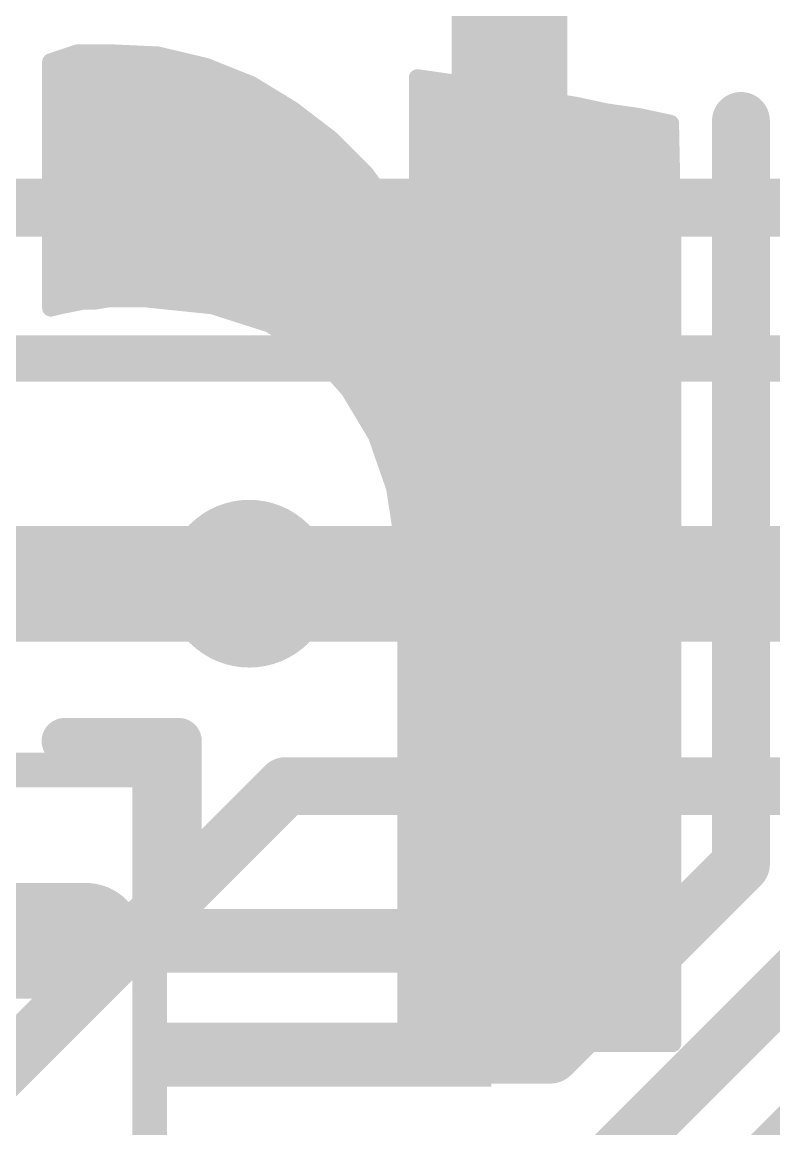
# Model space of a CAD drawing. Extents: x -12 to 110, y -16 to 66.
# Drawn here: x 51.073 to 54.373, y 13.227 to 18.087 of the extents above; entities that cross this region are included whole.
import ezdxf

# ---------------------------------------------------------------- set-up
doc = ezdxf.new("R2010")
doc.units = 0
for name, color, linetype in [('1', 12, 'CONTINUOUS'), ('16', 132, 'CONTINUOUS'), ('18', 110, 'CONTINUOUS'), ('21', 41, 'CONTINUOUS'), ('22', 40, 'CONTINUOUS'), ('51', 53, 'CONTINUOUS')]:
    doc.layers.add(name, color=color, linetype=linetype)

# ---------------------------------------------------------------- blocks, each defined once
blk = doc.blocks.new('RECT')
blk.add_solid([(-0.5, -0.5), (0.5, -0.5), (-0.5, 0.5), (0.5, 0.5)])
blk = doc.blocks.new('ROUNDV')
at = {"const_width": 0.5}
blk.add_lwpolyline([(0, -0.25, 1), (0, 0.25, 1), (0, -0.25)], format="xyb", dxfattribs=at)

msp = doc.modelspace()

# ---------------------------------------------------------------- linework, layer by layer
at = {"layer": '1'}
for points, const_width in [([(53.213, 17.145), (53.213, 19.47)], 0.508), ([(54.229, 14.3892), (54.229, 17.653)], 0.254), ([(50.2866, 17.272), (52.07, 17.272)], 0.254), ([(53.213, 17.145), (53.467, 16.891)], 0.508), ([(53.467, 16.891), (53.467, 15.621)], 0.508), ([(53.467, 15.621), (52.07, 15.621)], 0.508), ([(53.467, 15.621), (53.467, 14.478)], 0.508), ([(53.467, 14.3592), (53.467, 14.478)], 0.254), ([(54.991, 14.4242), (53.6198, 13.053)], 0.254), ([(53.1608, 14.053), (53.467, 14.3592)], 0.254), ([(53.3928, 13.553), (54.229, 14.3892)], 0.254), ([(55.626, 14.3735), (53.8055, 12.553)], 0.254), ([(51.352, 14.053), (47.383, 14.053)], 0.508), ([(52.383, 14.053), (51.352, 14.053)], 0.254), ([(52.383, 14.053), (53.1608, 14.053)], 0.254), ([(52.383, 13.553), (53.3928, 13.553)], 0.254)]:
    msp.add_lwpolyline(points, dxfattribs=dict(at, const_width=const_width))
for points, const_width in [([(54.2925, 17.653, 1), (54.1655, 17.653)], 0.127), ([(52.07, 17.2085, 1), (52.07, 17.3355)], 0.127), ([(53.3028, 17.2348, 1), (53.1232, 17.0552)], 0.254), ([(53.086, 17.145, 1), (53.34, 17.145)], 0.254), ([(53.594, 16.891, 1), (53.34, 16.891)], 0.254), ([(53.3772, 16.8012, 1), (53.5568, 16.9808)], 0.254), ([(52.07, 15.748, 1), (52.07, 15.494)], 0.254), ([(53.594, 15.621, 1), (53.34, 15.621)], 0.254), ([(53.467, 15.494, 1), (53.467, 15.748)], 0.254), ([(53.34, 15.621, 1), (53.594, 15.621)], 0.254), ([(53.34, 14.478, 1), (53.594, 14.478)], 0.254), ([(53.5305, 14.478, 1), (53.4035, 14.478)], 0.127), ([(53.5119, 14.3143, 1), (53.4221, 14.4041)], 0.127), ([(54.2739, 14.3443, 1), (54.1841, 14.4341)], 0.127), ([(54.1655, 14.3892, 1), (54.2925, 14.3892)], 0.127), ([(53.4035, 14.3592, 1), (53.5305, 14.3592)], 0.127), ([(51.352, 13.926, 1), (51.352, 14.18)], 0.254), ([(51.352, 14.1165, 1), (51.352, 13.9895)], 0.127), ([(52.383, 14.1165, 1), (52.383, 13.9895)], 0.127), ([(52.383, 13.9895, 1), (52.383, 14.1165)], 0.127), ([(53.1159, 14.0979, 1), (53.2057, 14.0081)], 0.127), ([(53.1608, 13.9895, 1), (53.1608, 14.1165)], 0.127), ([(52.383, 13.6165, 1), (52.383, 13.4895)], 0.127), ([(53.3479, 13.5979, 1), (53.4377, 13.5081)], 0.127), ([(53.3928, 13.4895, 1), (53.3928, 13.6165)], 0.127)]:
    msp.add_lwpolyline(points, format="xyb", dxfattribs=dict(at, const_width=const_width))
at = {"layer": '16'}
for points, const_width in [([(50.9391, 15.621), (48.26, 18.3001)], 0.508), ([(52.07, 17.272), (57.15, 17.272)], 0.254), ([(52.07, 15.621), (50.9391, 15.621)], 0.508), ([(52.07, 15.621), (60.745, 15.621)], 0.508), ([(52.2292, 14.732), (50.883, 13.3858)], 0.254), ([(61.468, 14.732), (52.2292, 14.732)], 0.254)]:
    msp.add_lwpolyline(points, dxfattribs=dict(at, const_width=const_width))
for points, const_width in [([(52.07, 17.3355, 1), (52.07, 17.2085)], 0.127), ([(52.07, 15.748, 1), (52.07, 15.494)], 0.254), ([(52.07, 15.494, 1), (52.07, 15.748)], 0.254), ([(50.8493, 15.5312, 1), (51.0289, 15.7108)], 0.254), ([(52.2292, 14.7955, 1), (52.2292, 14.6685)], 0.127), ([(52.2741, 14.6871, 1), (52.1843, 14.7769)], 0.127)]:
    msp.add_lwpolyline(points, format="xyb", dxfattribs=dict(at, const_width=const_width))
at = {"layer": '21', "const_width": 0.2032}
for points in [[(51.26, 14.93), (51.76, 14.93)], [(51.76, 14.93), (51.76, 14.43)]]:
    msp.add_lwpolyline(points, dxfattribs=at)
at = {"layer": '21', "const_width": 0.1016}
for points in [[(51.26, 14.9808, 1), (51.26, 14.8792)], [(51.8108, 14.93, 1), (51.7092, 14.93)], [(51.76, 14.8792, 1), (51.76, 14.9808)], [(51.7092, 14.43, 1), (51.8108, 14.43)]]:
    msp.add_lwpolyline(points, format="xyb", dxfattribs=at)
at = {"layer": '22', "const_width": 0.0762}
for points in [[(51.319, 17.952), (51.289, 17.942)], [(51.449, 17.952), (51.319, 17.952)], [(51.669, 17.942), (51.449, 17.952)], [(51.229, 17.922), (51.199, 17.912)], [(51.199, 17.912), (51.199, 16.832)], [(51.199, 17.907), (51.816, 17.907)], [(51.259, 17.932), (51.229, 17.922)], [(51.289, 17.942), (51.259, 17.932)], [(51.879, 17.892), (51.669, 17.942)], [(52.079, 17.812), (51.879, 17.892)], [(51.199, 17.8308), (52.032, 17.8308)], [(52.259, 17.702), (52.079, 17.812)], [(52.949, 17.822), (52.809, 17.842)], [(52.809, 17.842), (52.809, 17.052)], [(52.809, 17.8308), (52.8874, 17.8308)], [(53.089, 17.792), (52.949, 17.822)], [(51.199, 17.7546), (52.1729, 17.7546)], [(52.809, 17.7546), (53.3102, 17.7546)], [(53.229, 17.772), (53.089, 17.792)], [(53.369, 17.742), (53.229, 17.772)], [(52.429, 17.572), (52.259, 17.702)], [(53.499, 17.722), (53.369, 17.742)], [(53.639, 17.692), (53.499, 17.722)], [(51.199, 17.6784), (52.2899, 17.6784)], [(52.809, 17.6784), (53.7342, 17.6784)], [(53.779, 17.672), (53.639, 17.692)], [(53.919, 17.642), (53.779, 17.672)], [(53.929, 17.142), (53.919, 17.642)], [(51.199, 17.6022), (52.3895, 17.6022)], [(52.579, 17.422), (52.429, 17.572)], [(52.809, 17.6022), (53.9198, 17.6022)], [(51.199, 17.526), (52.475, 17.526)], [(52.809, 17.526), (53.9213, 17.526)], [(51.199, 17.4498), (52.5512, 17.4498)], [(52.709, 17.242), (52.579, 17.422)], [(52.809, 17.4498), (53.9228, 17.4498)], [(51.199, 17.3736), (52.614, 17.3736)], [(52.809, 17.3736), (53.9244, 17.3736)], [(51.199, 17.2974), (52.669, 17.2974)], [(52.809, 17.2974), (53.9259, 17.2974)], [(51.199, 17.2212), (52.72, 17.2212)], [(52.809, 17.052), (52.709, 17.242)], [(52.809, 17.2212), (53.9274, 17.2212)], [(51.199, 17.145), (52.7601, 17.145)], [(52.809, 17.145), (53.9289, 17.145)], [(53.929, 13.602), (53.929, 17.142)], [(51.199, 17.0688), (52.8002, 17.0688)], [(52.809, 17.0688), (53.929, 17.0688)], [(51.199, 16.9926), (53.929, 16.9926)], [(51.199, 16.9164), (53.929, 16.9164)], [(51.199, 16.832), (51.239, 16.842)], [(51.199, 16.8402), (51.2318, 16.8402)], [(51.239, 16.842), (51.289, 16.852)], [(51.289, 16.852), (51.339, 16.862)], [(51.339, 16.862), (51.389, 16.862)], [(51.389, 16.862), (51.449, 16.872)], [(51.449, 16.872), (51.619, 16.872)], [(51.619, 16.872), (51.909, 16.842)], [(51.909, 16.842), (52.159, 16.762)], [(51.9146, 16.8402), (53.929, 16.8402)], [(52.1528, 16.764), (53.929, 16.764)], [(52.159, 16.762), (52.359, 16.642)], [(52.2827, 16.6878), (53.929, 16.6878)], [(52.359, 16.642), (52.509, 16.472)], [(52.3858, 16.6116), (53.929, 16.6116)], [(52.4531, 16.5354), (53.929, 16.5354)], [(52.509, 16.472), (52.629, 16.272)], [(52.5167, 16.4592), (53.929, 16.4592)], [(52.5624, 16.383), (53.929, 16.383)], [(52.6081, 16.3068), (53.929, 16.3068)], [(52.629, 16.272), (52.709, 16.042)], [(52.6434, 16.2306), (53.929, 16.2306)], [(52.6699, 16.1544), (53.929, 16.1544)], [(52.6964, 16.0782), (53.929, 16.0782)], [(52.709, 16.042), (52.749, 15.782)], [(52.7152, 16.002), (53.929, 16.002)], [(52.7269, 15.9258), (53.929, 15.9258)], [(52.7386, 15.8496), (53.929, 15.8496)], [(52.749, 15.782), (52.759, 15.512)], [(52.7493, 15.7734), (53.929, 15.7734)], [(52.7521, 15.6972), (53.929, 15.6972)], [(52.755, 15.621), (53.929, 15.621)], [(52.7578, 15.5448), (53.929, 15.5448)], [(52.759, 15.512), (52.759, 13.602)], [(52.759, 15.4686), (53.929, 15.4686)], [(52.759, 15.3924), (53.929, 15.3924)], [(52.759, 15.3162), (53.929, 15.3162)], [(52.759, 15.24), (53.929, 15.24)], [(52.759, 15.1638), (53.929, 15.1638)], [(52.759, 15.0876), (53.929, 15.0876)], [(52.759, 15.0114), (53.929, 15.0114)], [(52.759, 14.9352), (53.929, 14.9352)], [(52.759, 14.859), (53.929, 14.859)], [(52.759, 14.7828), (53.929, 14.7828)], [(52.759, 14.7066), (53.929, 14.7066)], [(52.759, 14.6304), (53.929, 14.6304)], [(52.759, 14.5542), (53.929, 14.5542)], [(52.759, 14.478), (53.929, 14.478)], [(52.759, 14.4018), (53.929, 14.4018)], [(52.759, 14.3256), (53.929, 14.3256)], [(52.759, 14.2494), (53.929, 14.2494)], [(52.759, 14.1732), (53.929, 14.1732)], [(52.759, 14.097), (53.929, 14.097)], [(52.759, 14.0208), (53.929, 14.0208)], [(52.759, 13.9446), (53.929, 13.9446)], [(52.759, 13.8684), (53.929, 13.8684)], [(52.759, 13.7922), (53.929, 13.7922)], [(52.759, 13.716), (53.929, 13.716)], [(52.759, 13.6398), (53.929, 13.6398)], [(52.759, 13.602), (53.929, 13.602)]]:
    msp.add_lwpolyline(points, dxfattribs=at)
at = {"layer": '22', "const_width": 0.0381}
for points in [[(51.319, 17.9711, 1), (51.319, 17.933)], [(51.325, 17.9339, 1), (51.313, 17.9701)], [(51.4499, 17.971, 1), (51.4481, 17.933)], [(51.449, 17.933, 1), (51.449, 17.9711)], [(51.2181, 17.912, 1), (51.18, 17.912)], [(51.193, 17.9301, 1), (51.205, 17.8939)], [(51.199, 17.9261, 1), (51.199, 17.888)], [(51.223, 17.9401, 1), (51.235, 17.9039)], [(51.235, 17.9039, 1), (51.223, 17.9401)], [(51.253, 17.9501, 1), (51.265, 17.9139)], [(51.265, 17.9139, 1), (51.253, 17.9501)], [(51.283, 17.9601, 1), (51.295, 17.9239)], [(51.295, 17.9239, 1), (51.283, 17.9601)], [(51.6734, 17.9605, 1), (51.6646, 17.9235)], [(51.6681, 17.923, 1), (51.6699, 17.961)], [(51.816, 17.888, 1), (51.816, 17.9261)], [(51.8861, 17.9097, 1), (51.8719, 17.8743)], [(51.8746, 17.8735, 1), (51.8834, 17.9105)], [(51.199, 17.8498, 1), (51.199, 17.8117)], [(52.032, 17.8117, 1), (52.032, 17.8498)], [(52.0889, 17.8283, 1), (52.0691, 17.7957)], [(52.0719, 17.7943, 1), (52.0861, 17.8297)], [(52.8117, 17.8609, 1), (52.8063, 17.8231)], [(52.8281, 17.842, 1), (52.79, 17.842)], [(52.809, 17.8498, 1), (52.809, 17.8117)], [(52.8874, 17.8117, 1), (52.8874, 17.8498)], [(52.953, 17.8406, 1), (52.945, 17.8034)], [(52.9463, 17.8031, 1), (52.9517, 17.8409)], [(51.199, 17.7736, 1), (51.199, 17.7355)], [(52.1729, 17.7355, 1), (52.1729, 17.7736)], [(52.809, 17.7736, 1), (52.809, 17.7355)], [(53.0917, 17.8109, 1), (53.0863, 17.7731)], [(53.085, 17.7734, 1), (53.093, 17.8106)], [(53.233, 17.7906, 1), (53.225, 17.7534)], [(53.2263, 17.7531, 1), (53.2317, 17.7909)], [(53.3102, 17.7355, 1), (53.3102, 17.7736)], [(52.2706, 17.7171, 1), (52.2474, 17.6869)], [(53.3719, 17.7608, 1), (53.3661, 17.7232)], [(53.365, 17.7234, 1), (53.373, 17.7606)], [(53.503, 17.7406, 1), (53.495, 17.7034)], [(53.4961, 17.7032, 1), (53.5019, 17.7408)], [(51.199, 17.6974, 1), (51.199, 17.6593)], [(52.2491, 17.6857, 1), (52.2689, 17.7183)], [(52.2899, 17.6593, 1), (52.2899, 17.6974)], [(52.809, 17.6974, 1), (52.809, 17.6593)], [(53.6417, 17.7109, 1), (53.6363, 17.6731)], [(53.635, 17.6734, 1), (53.643, 17.7106)], [(53.7342, 17.6593, 1), (53.7342, 17.6974)], [(53.783, 17.6906, 1), (53.775, 17.6534)], [(53.7763, 17.6531, 1), (53.7817, 17.6909)], [(53.938, 17.6424, 1), (53.9, 17.6416)], [(53.915, 17.6234, 1), (53.923, 17.6606)], [(51.199, 17.6212, 1), (51.199, 17.5831)], [(52.3895, 17.5831, 1), (52.3895, 17.6212)], [(52.4425, 17.5855, 1), (52.4155, 17.5585)], [(52.4174, 17.5569, 1), (52.4406, 17.5871)], [(52.809, 17.6212, 1), (52.809, 17.5831)], [(53.9198, 17.5831, 1), (53.9198, 17.6212)], [(51.199, 17.545, 1), (51.199, 17.5069)], [(52.475, 17.5069, 1), (52.475, 17.545)], [(52.809, 17.545, 1), (52.809, 17.5069)], [(53.9213, 17.5069, 1), (53.9213, 17.545)], [(51.199, 17.4688, 1), (51.199, 17.4307)], [(52.5512, 17.4307, 1), (52.5512, 17.4688)], [(52.5944, 17.4332, 1), (52.5636, 17.4108)], [(52.5655, 17.4085, 1), (52.5925, 17.4355)], [(52.809, 17.4688, 1), (52.809, 17.4307)], [(53.9228, 17.4307, 1), (53.9228, 17.4688)], [(51.199, 17.3926, 1), (51.199, 17.3545)], [(52.614, 17.3545, 1), (52.614, 17.3926)], [(52.809, 17.3926, 1), (52.809, 17.3545)], [(53.9244, 17.3545, 1), (53.9244, 17.3926)], [(51.199, 17.3164, 1), (51.199, 17.2783)], [(52.669, 17.2783, 1), (52.669, 17.3164)], [(52.809, 17.3164, 1), (52.809, 17.2783)], [(53.9259, 17.2783, 1), (53.9259, 17.3164)], [(51.199, 17.2402, 1), (51.199, 17.2021)], [(52.7259, 17.2509, 1), (52.6921, 17.2331)], [(52.6936, 17.2308, 1), (52.7244, 17.2532)], [(52.72, 17.2021, 1), (52.72, 17.2402)], [(52.809, 17.2402, 1), (52.809, 17.2021)], [(53.9274, 17.2021, 1), (53.9274, 17.2402)], [(51.199, 17.164, 1), (51.199, 17.1259)], [(52.7601, 17.1259, 1), (52.7601, 17.164)], [(52.809, 17.164, 1), (52.809, 17.1259)], [(53.9481, 17.142, 1), (53.91, 17.142)], [(53.91, 17.1416, 1), (53.948, 17.1424)], [(53.9289, 17.1259, 1), (53.9289, 17.164)], [(51.199, 17.0878, 1), (51.199, 17.0497)], [(52.809, 17.0878, 1), (52.809, 17.0497)], [(52.8002, 17.0497, 1), (52.8002, 17.0878)], [(53.929, 17.0497, 1), (53.929, 17.0878)], [(52.79, 17.052, 1), (52.8281, 17.052)], [(52.7921, 17.0431, 1), (52.8259, 17.0609)], [(51.199, 17.0116, 1), (51.199, 16.9735)], [(53.929, 16.9735, 1), (53.929, 17.0116)], [(51.199, 16.9354, 1), (51.199, 16.8973)], [(53.929, 16.8973, 1), (53.929, 16.9354)], [(51.199, 16.8592, 1), (51.199, 16.8211)], [(51.1944, 16.8505, 1), (51.2036, 16.8135)], [(51.2353, 16.8607, 1), (51.2427, 16.8233)], [(51.2318, 16.8211, 1), (51.2318, 16.8592)], [(51.2436, 16.8235, 1), (51.2344, 16.8605)], [(51.2853, 16.8707, 1), (51.2927, 16.8333)], [(51.2927, 16.8333, 1), (51.2853, 16.8707)], [(51.339, 16.8811, 1), (51.339, 16.843)], [(51.3427, 16.8433, 1), (51.3353, 16.8807)], [(51.3859, 16.8808, 1), (51.3921, 16.8432)], [(51.389, 16.843, 1), (51.389, 16.8811)], [(51.449, 16.891, 1), (51.449, 16.8529)], [(51.4521, 16.8532, 1), (51.4459, 16.8908)], [(51.621, 16.8909, 1), (51.617, 16.8531)], [(51.619, 16.8529, 1), (51.619, 16.891)], [(51.9148, 16.8601, 1), (51.9032, 16.8239)], [(51.9146, 16.8592, 1), (51.9146, 16.8211)], [(51.907, 16.8231, 1), (51.911, 16.8609)], [(53.929, 16.8211, 1), (53.929, 16.8592)], [(51.18, 16.832, 1), (51.2181, 16.832)], [(52.1528, 16.783, 1), (52.1528, 16.7449)], [(52.1688, 16.7783, 1), (52.1492, 16.7457)], [(52.1532, 16.7439, 1), (52.1648, 16.7801)], [(53.929, 16.7449, 1), (53.929, 16.783)], [(52.2827, 16.7068, 1), (52.2827, 16.6687)], [(53.929, 16.6687, 1), (53.929, 16.7068)], [(52.3733, 16.6546, 1), (52.3447, 16.6294)], [(52.3492, 16.6257, 1), (52.3688, 16.6583)], [(52.3858, 16.6306, 1), (52.3858, 16.5925)], [(53.929, 16.5925, 1), (53.929, 16.6306)], [(52.4531, 16.5544, 1), (52.4531, 16.5163)], [(53.929, 16.5163, 1), (53.929, 16.5544)], [(52.5253, 16.4818, 1), (52.4927, 16.4622)], [(52.4947, 16.4594, 1), (52.5233, 16.4846)], [(52.5167, 16.4782, 1), (52.5167, 16.4401)], [(53.929, 16.4401, 1), (53.929, 16.4782)], [(52.5624, 16.402, 1), (52.5624, 16.3639)], [(53.929, 16.3639, 1), (53.929, 16.402)], [(52.6081, 16.3258, 1), (52.6081, 16.2877)], [(53.929, 16.2877, 1), (53.929, 16.3258)], [(52.647, 16.2783, 1), (52.611, 16.2657)], [(52.6127, 16.2622, 1), (52.6453, 16.2818)], [(52.6434, 16.2496, 1), (52.6434, 16.2115)], [(53.929, 16.2115, 1), (53.929, 16.2496)], [(52.6699, 16.1735, 1), (52.6699, 16.1354)], [(53.929, 16.1354, 1), (53.929, 16.1735)], [(52.6964, 16.0973, 1), (52.6964, 16.0592)], [(53.929, 16.0592, 1), (53.929, 16.0973)], [(52.7278, 16.0449, 1), (52.6902, 16.0391)], [(52.691, 16.0357, 1), (52.727, 16.0483)], [(52.7152, 16.0211, 1), (52.7152, 15.983)], [(53.929, 15.983, 1), (53.929, 16.0211)], [(52.7269, 15.9449, 1), (52.7269, 15.9068)], [(53.929, 15.9068, 1), (53.929, 15.9449)], [(52.7386, 15.8687, 1), (52.7386, 15.8306)], [(53.929, 15.8306, 1), (53.929, 15.8687)], [(52.768, 15.7827, 1), (52.73, 15.7813)], [(52.7493, 15.7925, 1), (52.7493, 15.7544)], [(52.7302, 15.7791, 1), (52.7678, 15.7849)], [(53.929, 15.7544, 1), (53.929, 15.7925)], [(52.7521, 15.7163, 1), (52.7521, 15.6782)], [(53.929, 15.6782, 1), (53.929, 15.7163)], [(52.755, 15.6401, 1), (52.755, 15.602)], [(53.929, 15.602, 1), (53.929, 15.6401)], [(52.7578, 15.5639, 1), (52.7578, 15.5258)], [(53.929, 15.5258, 1), (53.929, 15.5639)], [(52.759, 15.4877, 1), (52.759, 15.4496)], [(52.7781, 15.512, 1), (52.74, 15.512)], [(52.74, 15.5113, 1), (52.778, 15.5127)], [(53.929, 15.4496, 1), (53.929, 15.4877)], [(52.759, 15.4115, 1), (52.759, 15.3734)], [(53.929, 15.3734, 1), (53.929, 15.4115)], [(52.759, 15.3353, 1), (52.759, 15.2972)], [(53.929, 15.2972, 1), (53.929, 15.3353)], [(52.759, 15.2591, 1), (52.759, 15.221)], [(53.929, 15.221, 1), (53.929, 15.2591)], [(52.759, 15.1829, 1), (52.759, 15.1448)], [(53.929, 15.1448, 1), (53.929, 15.1829)], [(52.759, 15.1067, 1), (52.759, 15.0686)], [(53.929, 15.0686, 1), (53.929, 15.1067)], [(52.759, 15.0305, 1), (52.759, 14.9924)], [(53.929, 14.9924, 1), (53.929, 15.0305)], [(52.759, 14.9543, 1), (52.759, 14.9162)], [(53.929, 14.9162, 1), (53.929, 14.9543)], [(52.759, 14.878, 1), (52.759, 14.8399)], [(53.929, 14.8399, 1), (53.929, 14.878)], [(52.759, 14.8018, 1), (52.759, 14.7637)], [(53.929, 14.7637, 1), (53.929, 14.8018)], [(52.759, 14.7256, 1), (52.759, 14.6875)], [(53.929, 14.6875, 1), (53.929, 14.7256)], [(52.759, 14.6494, 1), (52.759, 14.6113)], [(53.929, 14.6113, 1), (53.929, 14.6494)], [(52.759, 14.5733, 1), (52.759, 14.5352)], [(53.929, 14.5352, 1), (53.929, 14.5733)], [(52.759, 14.4971, 1), (52.759, 14.459)], [(53.929, 14.459, 1), (53.929, 14.4971)], [(52.759, 14.4209, 1), (52.759, 14.3828)], [(53.929, 14.3828, 1), (53.929, 14.4209)], [(52.759, 14.3447, 1), (52.759, 14.3066)], [(53.929, 14.3066, 1), (53.929, 14.3447)], [(52.759, 14.2685, 1), (52.759, 14.2304)], [(53.929, 14.2304, 1), (53.929, 14.2685)], [(52.759, 14.1923, 1), (52.759, 14.1542)], [(53.929, 14.1542, 1), (53.929, 14.1923)], [(52.759, 14.1161, 1), (52.759, 14.078)], [(53.929, 14.078, 1), (53.929, 14.1161)], [(52.759, 14.0399, 1), (52.759, 14.0018)], [(53.929, 14.0018, 1), (53.929, 14.0399)], [(52.759, 13.9637, 1), (52.759, 13.9256)], [(53.929, 13.9256, 1), (53.929, 13.9637)], [(52.759, 13.8875, 1), (52.759, 13.8494)], [(53.929, 13.8494, 1), (53.929, 13.8875)], [(52.759, 13.8113, 1), (52.759, 13.7732)], [(53.929, 13.7732, 1), (53.929, 13.8113)], [(52.759, 13.7351, 1), (52.759, 13.697)], [(53.929, 13.697, 1), (53.929, 13.7351)], [(52.759, 13.6589, 1), (52.759, 13.6208)], [(53.929, 13.6208, 1), (53.929, 13.6589)], [(52.759, 13.6211, 1), (52.759, 13.583)], [(52.74, 13.602, 1), (52.7781, 13.602)], [(53.91, 13.602, 1), (53.9481, 13.602)], [(53.929, 13.583, 1), (53.929, 13.6211)]]:
    msp.add_lwpolyline(points, format="xyb", dxfattribs=at)
at = {"layer": '51'}
for points, const_width in [([(41.09, 16.61), (65.59, 16.61)], 0.2032), ([(44.633, 14.803), (51.633, 14.803)], 0.1524), ([(51.633, 14.803), (51.633, 7.803)], 0.1524)]:
    msp.add_lwpolyline(points, dxfattribs=dict(at, const_width=const_width))
at = {"layer": '51', "const_width": 0.0762}
for points in [[(51.6711, 14.803, 1), (51.5949, 14.803)], [(51.633, 14.7649, 1), (51.633, 14.8411)]]:
    msp.add_lwpolyline(points, format="xyb", dxfattribs=at)

# ---------------------------------------------------------------- block references
at = {"layer": '1', "xscale": 1.5, "yscale": 0.28}
for p in [(52.383, 14.053), (52.383, 13.553)]:
    msp.add_blockref('RECT', p, dxfattribs=at)
at = {"layer": '18', "xscale": 0.7366, "yscale": 0.7366}
for p in [(52.07, 17.272), (52.07, 17.272), (52.07, 15.621), (52.07, 15.621)]:
    msp.add_blockref('ROUNDV', p, dxfattribs=at)
at = {"layer": '51', "yscale": 0.25, "rotation": 180}
for p in [(52.133, 14.053), (52.133, 13.553)]:
    msp.add_blockref('RECT', p, dxfattribs=at)

doc.saveas('drawing.dxf')
